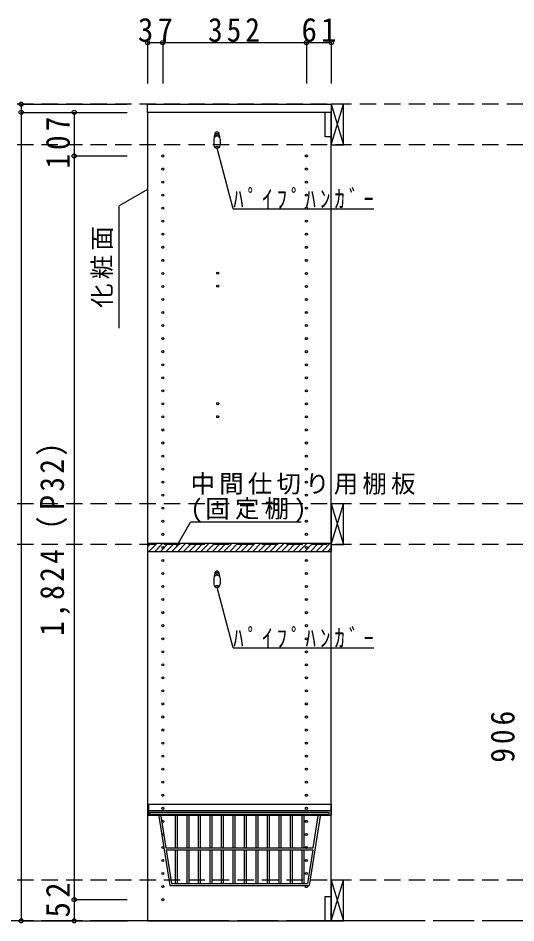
# Model space of a CAD drawing. Units: millimetres at full size, sheet at 1:20; details may follow other scales. Extents: x -8005 to 8005, y -2932 to 2722.
# Drawn here: x 3281 to 4501, y -1716 to 503 of the extents above; entities that cross this region are included whole.
import ezdxf

# ---------------------------------------------------------------- set-up
doc = ezdxf.new("R2010")
doc.units = ezdxf.units.MM
doc.header["$LTSCALE"] = 20
doc.header["$PDMODE"] = 32
doc.header["$PDSIZE"] = 10
doc.linetypes.add('CHAIN1', pattern=[8, 5, -1, 1, -1])
doc.linetypes.add('DASHED2', pattern=[3, 2, -1])
for name, color, linetype in [('0-2_本体', 2, 'Continuous'), ('0-3_固定棚', 2, 'Continuous'), ('0-5', 4, 'Continuous'), ('0-6_ﾊﾟｲﾌﾟﾊﾝｶﾞｰ', 4, 'Continuous'), ('0-7_桟木・巾木', 2, 'Continuous'), ('0-8_引き出し', 2, 'Continuous'), ('0-9_他ｱｲﾃﾑ', 7, 'Continuous'), ('0-A_文字', 7, 'Continuous'), ('0-B_寸法', 4, 'Continuous'), ('0-C_ハッチ', 4, 'Continuous')]:
    doc.layers.add(name, color=color, linetype=linetype)
doc.styles.add('ＭＳ ゴシック', font='')
doc.styles.get('ＭＳ ゴシック').set_extended_font_data('MS Gothic')

# ---------------------------------------------------------------- blocks, each defined once
blk = doc.blocks.new('側_バスケット（大）')
at = {"layer": '0-9_他ｱｲﾃﾑ', "color": 2}
for p, q in [((-220.35, 97.52), (227.65, 97.52)), ((-220.35, 97.52), (-220.35, 70.52)), ((227.65, 97.52), (227.65, 70.52)), ((-220.35, 82.52), (227.65, 82.52)), ((-220.35, 70.52), (227.65, 70.52))]:
    blk.add_line(p, q, dxfattribs=at)
at = {"layer": '0-9_他ｱｲﾃﾑ'}
for p, q in [((-217.35, 73.52), (222.65, 73.52)), ((-195.91, 73.52), (-167.99, -101.48)), ((-190.98, 74.31), (-177.69, -8.98)), ((-190.85, 73.52), (-177.69, -8.98)), ((-154.89, 73.52), (-154.89, -8.98)), ((-149.89, 73.52), (-149.89, -8.98)), ((-126.71, 73.52), (-126.71, -8.98)), ((-121.71, 73.52), (-121.71, -8.98)), ((-98.52, 73.52), (-98.52, -8.98)), ((-93.52, 73.52), (-93.52, -8.98)), ((-70.33, 73.52), (-70.33, -8.98)), ((-65.33, 73.52), (-65.33, -8.98)), ((-42.14, 73.52), (-42.14, -8.98)), ((-37.14, 73.52), (-37.14, -8.98)), ((-13.95, 73.52), (-13.95, -8.98)), ((-8.95, 73.52), (-8.95, -8.98)), ((14.24, 73.52), (14.24, -8.98)), ((19.24, 73.52), (19.24, -8.98)), ((42.43, 73.52), (42.43, -8.98)), ((47.43, 73.52), (47.43, -8.98)), ((70.62, 73.52), (70.62, -8.98)), ((75.62, 73.52), (75.62, -8.98)), ((98.81, 73.52), (98.81, -8.98)), ((103.81, 73.52), (103.81, -8.98)), ((127, 73.52), (127, -8.98)), ((132, 73.52), (132, -8.98)), ((155.19, 73.52), (155.19, -8.98)), ((160.19, 73.52), (160.19, -8.98)), ((201.21, 73.52), (173.29, -101.48)), ((182.99, -8.98), (196.28, 74.31)), ((222.65, 73.52), (222.65, 78.52)), ((-177.69, -8.98), (182.99, -8.98)), ((-176.89, -13.98), (-163.72, -96.48)), ((-176.89, -13.98), (182.19, -13.98)), ((-154.89, -13.98), (-154.89, -96.48)), ((-149.89, -13.98), (-149.89, -96.48)), ((-126.71, -13.98), (-126.71, -96.48)), ((-121.71, -13.98), (-121.71, -96.48)), ((-98.52, -13.98), (-98.52, -96.48)), ((-93.52, -13.98), (-93.52, -96.48)), ((-70.33, -13.98), (-70.33, -96.48)), ((-65.33, -13.98), (-65.33, -96.48)), ((-42.14, -13.98), (-42.14, -96.48)), ((-37.14, -13.98), (-37.14, -96.48)), ((-13.95, -13.98), (-13.95, -96.48)), ((-8.95, -13.98), (-8.95, -96.48)), ((14.24, -13.98), (14.24, -96.48)), ((19.24, -13.98), (19.24, -96.48)), ((42.43, -13.98), (42.43, -96.48)), ((47.43, -13.98), (47.43, -96.48)), ((70.62, -13.98), (70.62, -96.48)), ((75.62, -13.98), (75.62, -96.48)), ((98.81, -13.98), (98.81, -96.48)), ((103.81, -13.98), (103.81, -96.48)), ((127, -13.98), (127, -96.48)), ((132, -13.98), (132, -96.48)), ((155.19, -13.98), (155.19, -96.48)), ((160.19, -13.98), (160.19, -96.48)), ((182.19, -13.98), (169.02, -96.48)), ((-167.99, -101.48), (173.29, -101.48)), ((-163.72, -96.48), (169.02, -96.48))]:
    blk.add_line(p, q, dxfattribs=at)
blk.add_lwpolyline([(-217.35, 73.52), (-217.35, 78.52), (222.65, 78.52)], dxfattribs=at)

msp = doc.modelspace()

# ---------------------------------------------------------------- linework, layer by layer
at = {"layer": '0-2_本体'}
for p, q in [((3598.33, 271.73), (3598.33, 291.73)), ((4048.33, 271.73), (3598.33, 271.73))]:
    msp.add_line(p, q, dxfattribs=at)
msp.add_lwpolyline([(3598.33, 291.73), (4048.33, 291.73), (4048.33, 271.73)], dxfattribs=at)
at = {"layer": '0-3_固定棚'}
for p, q in [((3598.33, -785.27), (3598.33, -805.27)), ((3598.33, -805.27), (4048.33, -805.27))]:
    msp.add_line(p, q, dxfattribs=at)
msp.add_lwpolyline([(3598.33, -785.27), (4048.33, -785.27), (4048.33, -805.27)], dxfattribs=at)
at = {"layer": '0-5', "color": 3}
for p, q in [((3598.33, 271.73), (3598.33, -1711.27)), ((3598.33, -1711.27), (4048.33, -1711.27))]:
    msp.add_line(p, q, dxfattribs=at)
msp.add_lwpolyline([(4048.33, -1711.27), (4048.33, 271.73), (3598.33, 271.73)], dxfattribs=at)
at = {"layer": '0-5'}
for centre in [(3768.33, 218.23), (3768.33, 186.23), (3635.33, 164.73), (3987.33, 164.73), (3635.33, 132.73), (3987.33, 132.73), (3635.33, 100.73), (3987.33, 100.73), (3635.33, 68.73), (3987.33, 68.73), (3635.33, 36.73), (3987.33, 36.73), (3635.33, 4.73), (3987.33, 4.73), (3635.33, -27.27), (3987.33, -27.27), (3635.33, -59.27), (3987.33, -59.27), (3635.33, -91.27), (3987.33, -91.27), (3635.33, -123.27), (3769.99, -122.77), (3987.33, -123.27), (3635.33, -155.27), (3769.99, -154.77), (3987.33, -155.27), (3635.33, -187.27), (3987.33, -187.27), (3635.33, -219.27), (3987.33, -219.27), (3635.33, -251.27), (3987.33, -251.27), (3635.33, -283.27), (3987.33, -283.27), (3635.33, -315.27), (3987.33, -315.27), (3635.33, -347.27), (3987.33, -347.27), (3635.33, -379.27), (3987.33, -379.27), (3635.33, -411.27), (3987.33, -411.27), (3635.33, -443.27), (3769.99, -442.77), (3987.33, -443.27), (3635.33, -475.27), (3769.99, -474.77), (3987.33, -475.27), (3635.33, -507.27), (3987.33, -507.27), (3635.33, -539.27), (3987.33, -539.27), (3635.33, -571.27), (3987.33, -571.27), (3635.33, -603.27), (3987.33, -603.27), (3635.33, -635.27), (3987.33, -635.27), (3635.33, -667.27), (3987.33, -667.27), (3635.33, -699.27), (3987.33, -699.27), (3635.33, -731.27), (3987.33, -731.27), (3635.33, -763.27), (3987.33, -763.27), (3635.33, -795.27), (3987.33, -795.27), (3635.33, -827.27), (3987.33, -827.27), (3635.33, -859.27), (3768.33, -858.77), (3987.33, -859.27), (3635.33, -891.27), (3768.33, -890.77), (3987.33, -891.27), (3635.33, -923.27), (3987.33, -923.27), (3635.33, -955.27), (3987.33, -955.27), (3635.33, -987.27), (3987.33, -987.27), (3635.33, -1019.27), (3987.33, -1019.27), (3635.33, -1051.27), (3987.33, -1051.27), (3635.33, -1083.27), (3987.33, -1083.27), (3635.33, -1115.27), (3987.33, -1115.27), (3635.33, -1147.27), (3987.33, -1147.27), (3635.33, -1179.27), (3987.33, -1179.27), (3635.33, -1211.27), (3987.33, -1211.27), (3635.33, -1243.27), (3987.33, -1243.27), (3635.33, -1275.27), (3987.33, -1275.27), (3635.33, -1307.27), (3987.33, -1307.27), (3635.33, -1339.27), (3987.33, -1339.27), (3635.33, -1371.27), (3987.33, -1371.27), (3635.33, -1403.27), (3987.33, -1403.27), (3635.33, -1435.27), (3987.33, -1435.27), (3635.33, -1467.27), (3987.33, -1467.27), (3635.33, -1499.27), (3987.33, -1499.27), (3635.33, -1531.27), (3987.33, -1531.27), (3635.33, -1563.27), (3987.33, -1563.27), (3635.33, -1595.27), (3987.33, -1595.27), (3635.33, -1627.27), (3987.33, -1627.27), (3635.33, -1659.27)]:
    msp.add_circle(centre, 2.5, dxfattribs=at)
at = {"layer": '0-6_ﾊﾟｲﾌﾟﾊﾝｶﾞｰ', "color": 2}
for p, q in [((3760.83, 206.23), (3760.83, 191.23)), ((3775.83, 206.23), (3775.83, 191.23)), ((3760.83, -870.77), (3760.83, -885.77)), ((3775.83, -870.77), (3775.83, -885.77))]:
    msp.add_line(p, q, dxfattribs=at)
at = {"layer": '0-6_ﾊﾟｲﾌﾟﾊﾝｶﾞｰ', "color": 7}
for centre, radius, start, end in [((3768.33, 218.23), 5.5, 0, 180), ((3806.94, 204.72), 46.13, 162.96035, 178.115), ((3729.73, 204.72), 46.13, 1.885, 17.03965), ((3806.94, -872.28), 46.13, 162.96035, 178.115), ((3768.33, -858.77), 5.5, 0, 180), ((3729.73, -872.28), 46.13, 1.885, 17.03965)]:
    msp.add_arc(centre, radius, start, end, dxfattribs=at)
at = {"layer": '0-6_ﾊﾟｲﾌﾟﾊﾝｶﾞｰ', "color": 2}
for centre, start, end in [((3768.33, 206.23), 0, 180), ((3768.33, 191.23), 180, 0), ((3768.33, -870.77), 0, 180), ((3768.33, -885.77), 180, 0)]:
    msp.add_arc(centre, 7.5, start, end, dxfattribs=at)
at = {"layer": '0-7_桟木・巾木'}
for p, q in [((4033.33, 211.73), (4033.33, 271.73)), ((4048.33, 271.73), (4033.33, 271.73)), ((4048.33, 271.73), (4048.33, 230.73)), ((4036.84, 211.73), (4033.33, 211.73)), ((4048.33, 211.73), (4036.84, 211.73)), ((4033.33, -1711.27), (4033.33, -1651.27)), ((4048.33, -1711.27), (4033.33, -1711.27))]:
    msp.add_line(p, q, dxfattribs=at)
msp.add_lwpolyline([(4033.33, -1651.27), (4048.33, -1651.27), (4048.33, -1711.27)], dxfattribs=at)
at = {"layer": '0-8_引き出し', "color": 7}
for p, q in [((4048.33, 291.73), (4078.33, 191.73)), ((4048.33, 191.73), (4078.33, 291.73)), ((4048.33, -788.27), (4078.33, -688.27)), ((4048.33, -688.27), (4078.33, -788.27)), ((4048.33, -1611.27), (4078.33, -1711.27)), ((4048.33, -1711.27), (4078.33, -1611.27))]:
    msp.add_line(p, q, dxfattribs=at)
at = {"layer": '0-8_引き出し', "color": 3}
for p, q in [((4048.33, -688.27), (4048.33, -788.27)), ((4078.33, -688.27), (4048.33, -688.27)), ((4078.33, -788.27), (4078.33, -688.27)), ((4048.33, -788.27), (4078.33, -788.27))]:
    msp.add_line(p, q, dxfattribs=at)
for points in [[(4078.33, 191.73), (4078.33, 291.73), (4048.33, 291.73), (4048.33, 191.73)], [(4078.33, -1711.27), (4078.33, -1611.27), (4048.33, -1611.27), (4048.33, -1711.27)]]:
    msp.add_lwpolyline(points, close=True, dxfattribs=at)
at = {"layer": '0-A_文字'}
for p, q in [((3808.07, 35.43), (3768.33, 183.73)), ((3598.33, 82.66), (3528.33, 42.25)), ((3528.33, -257.75), (3528.33, 42.25)), ((3808.07, 35.43), (4153.07, 35.43)), ((3668.42, -794.33), (3703.43, -733.68)), ((3974.82, -733.68), (3703.43, -733.68)), ((3808.07, -1041.57), (3768.33, -893.27)), ((3808.07, -1041.57), (4153.07, -1041.57))]:
    msp.add_line(p, q, dxfattribs=at)
at = {"layer": '0-A_文字', "linetype": 'CHAIN1'}
msp.add_line((7278.33, -1711.27), (921.67, -1711.27), dxfattribs=at)
at = {"layer": '0-B_寸法'}
for p, q in [((3598.33, 442.73), (4048.33, 442.73)), ((3598.33, 442.73), (3598.33, 342.73)), ((3635.33, 442.73), (3635.33, 342.73)), ((3987.33, 442.73), (3987.33, 342.73)), ((4048.33, 442.73), (4048.33, 342.73)), ((3288.33, 291.73), (3548.33, 291.73)), ((3288.33, 291.73), (3288.33, 271.73)), ((3288.33, 271.73), (3288.33, -1711.27)), ((3288.33, 271.73), (3548.33, 271.73)), ((3418.33, 271.73), (3418.33, 164.73)), ((3418.33, 271.73), (3548.33, 271.73)), ((3418.33, 164.73), (3418.33, -1659.27)), ((3418.33, 164.73), (3548.33, 164.73)), ((3418.33, -1659.27), (3418.33, -1711.27)), ((3418.33, -1659.27), (3548.33, -1659.27)), ((3288.33, -1711.27), (3548.33, -1711.27)), ((3418.33, -1711.27), (3548.33, -1711.27))]:
    msp.add_line(p, q, dxfattribs=at)
at = {"layer": '0-B_寸法', "linetype": 'DASHED2'}
for p, q in [((7278.33, 291.73), (921.67, 291.73)), ((7278.33, 191.73), (921.67, 191.73)), ((7278.33, -688.27), (921.67, -688.27)), ((7278.33, -788.27), (921.67, -788.27)), ((7278.33, -1611.27), (921.67, -1611.27)), ((7278.33, -1711.27), (921.67, -1711.27))]:
    msp.add_line(p, q, dxfattribs=at)
at = {"layer": '0-B_寸法', "color": 7}
for p in [(3598.33, 442.73), (3635.33, 442.73), (3987.33, 442.73), (4048.33, 442.73), (3288.33, 291.73), (3288.33, 271.73), (3418.33, 271.73), (3418.33, 164.73), (3418.33, -1659.27), (3288.33, -1711.27), (3418.33, -1711.27)]:
    msp.add_point(p, dxfattribs=at)
at = {"layer": '0-C_ハッチ'}
for p, q in [((3598.33, -794.22), (3607.28, -785.27)), ((3601.42, -805.27), (3621.42, -785.27)), ((3615.56, -805.27), (3635.56, -785.27)), ((3629.71, -805.27), (3649.71, -785.27)), ((3643.85, -805.27), (3663.85, -785.27)), ((3657.99, -805.27), (3677.99, -785.27)), ((3672.13, -805.27), (3692.13, -785.27)), ((3686.28, -805.27), (3706.28, -785.27)), ((3700.42, -805.27), (3720.42, -785.27)), ((3714.56, -805.27), (3734.56, -785.27)), ((3728.7, -805.27), (3748.7, -785.27)), ((3742.84, -805.27), (3762.84, -785.27)), ((3756.99, -805.27), (3776.99, -785.27)), ((3771.13, -805.27), (3791.13, -785.27)), ((3785.27, -805.27), (3805.27, -785.27)), ((3799.41, -805.27), (3819.41, -785.27)), ((3813.55, -805.27), (3833.55, -785.27)), ((3827.7, -805.27), (3847.7, -785.27)), ((3841.84, -805.27), (3861.84, -785.27)), ((3855.98, -805.27), (3875.98, -785.27)), ((3870.12, -805.27), (3890.12, -785.27)), ((3884.27, -805.27), (3904.27, -785.27)), ((3898.41, -805.27), (3918.41, -785.27)), ((3912.55, -805.27), (3932.55, -785.27)), ((3926.69, -805.27), (3946.69, -785.27)), ((3940.83, -805.27), (3960.83, -785.27)), ((3954.98, -805.27), (3974.98, -785.27)), ((3969.12, -805.27), (3989.12, -785.27)), ((3983.26, -805.27), (4003.26, -785.27)), ((3997.4, -805.27), (4017.4, -785.27)), ((4011.54, -805.27), (4031.54, -785.27)), ((4025.69, -805.27), (4045.69, -785.27)), ((4039.83, -805.27), (4048.33, -796.76))]:
    msp.add_line(p, q, dxfattribs=at)

# ---------------------------------------------------------------- block references
at = {"layer": '0-9_他ｱｲﾃﾑ'}
msp.add_blockref('側_バスケット（大）', (3820.68, -1522.79), dxfattribs=at)

# ---------------------------------------------------------------- texts
at = {"layer": '0-A_文字', "char_height": 43.99, "attachment_point": 7, "style": 'ＭＳ ゴシック'}
for s, insert in [('\\T1.39;\\W0.85;ﾊﾟｲﾌﾟﾊﾝｶﾞｰ', (3808.07, 35.43)), ('\\T1.17;中間仕切り用棚板', (3703.43, -666.12)), ('\\T1.21;(固定棚)', (3703.43, -733.68)), ('\\T1.39;\\W0.85;ﾊﾟｲﾌﾟﾊﾝｶﾞｰ', (3808.07, -1041.57))]:
    msp.add_mtext(s, dxfattribs=dict(at, insert=insert))
at = {"layer": '0-A_文字', "insert": (3513.33, -207.75), "char_height": 43.99, "attachment_point": 7, "rotation": 90, "style": 'ＭＳ ゴシック'}
msp.add_mtext('\\T1.17;化粧面', dxfattribs=at)
at = {"layer": '0-B_寸法', "color": 7, "char_height": 58.65, "attachment_point": 7, "style": 'ＭＳ ゴシック'}
for s, insert in [('\\T1.27;\\W0.95;37', (3574.33, 443.94)), ('\\T1.27;\\W0.9;352', (3746.33, 443.94)), ('\\T1.27;\\W0.95;61', (3975.33, 443.94))]:
    msp.add_mtext(s, dxfattribs=dict(at, insert=insert))
at = {"layer": '0-B_寸法', "color": 7, "char_height": 58.65, "attachment_point": 7, "rotation": 90, "style": 'ＭＳ ゴシック'}
for s, insert in [('\\T1.27;\\W0.9;107', (3408.33, 133.73)), ('\\T1.23;\\W0.9;1,824（P32）', (3408.33, -1012.27)), ('\\T1.27;\\W0.9;906', (4498.33, -1323.27)), ('\\T1.27;\\W0.95;52', (3408.33, -1703))]:
    msp.add_mtext(s, dxfattribs=dict(at, insert=insert))

doc.saveas('drawing.dxf')
